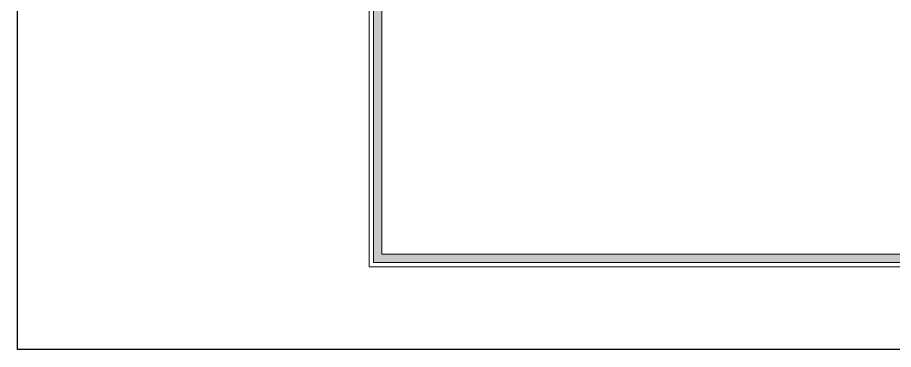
# Model space of a CAD drawing. Header units: millimetres. Extents: x 56222 to 3066687, y -650199 to -121287.
# Drawn here: x 132465.5 to 132770.1, y -185589.3 to -185473.9 of the extents above; entities that cross this region are included whole.
import ezdxf

# ---------------------------------------------------------------- set-up
doc = ezdxf.new("R2010")
doc.units = ezdxf.units.MM
doc.header["$MEASUREMENT"] = 0
doc.linetypes.add('DASHEDX2', pattern=[1.5, 1, -0.5])
doc.layers.add('Dimension', color=10, linetype='DASHEDX2', lineweight=20)
doc.layers.add('TILE', color=14, linetype='Continuous', lineweight=9)

msp = doc.modelspace()

# ---------------------------------------------------------------- hatches: boundary and pattern name
at = {"layer": 'Dimension', "linetype": 'Continuous', "true_color": 0xd39e00}
h = msp.add_hatch(color=42, dxfattribs=at)
h.paths.add_polyline_path([(132589.246, -185259.512), (132589.246, -185559.149), (133014.942, -185559.149), (133014.942, -185259.512)])
h.paths.add_polyline_path([(132592.233, -185262.5), (133011.954, -185262.5), (133011.954, -185556.162), (132592.233, -185556.162)], flags=16)

# ---------------------------------------------------------------- linework, layer by layer
at = {"layer": 'Dimension', "color": 42, "linetype": 'Continuous', "true_color": 0xd39e00}
for points in [[(132587.752, -185258.018), (133016.436, -185258.018), (133016.436, -185560.643), (132587.752, -185560.643)], [(132589.246, -185259.512), (133014.942, -185259.512), (133014.942, -185559.149), (132589.246, -185559.149)], [(132592.233, -185262.5), (133011.954, -185262.5), (133011.954, -185556.162), (132592.233, -185556.162)]]:
    msp.add_lwpolyline(points, close=True, dxfattribs=at)
at = {"layer": 'TILE', "color": 3, "lineweight": 30}
msp.add_lwpolyline([(132465.516, -184996.014), (133892.357, -184996.014), (133892.357, -185589.341), (132465.516, -185589.341)], close=True, dxfattribs=at)

doc.saveas('drawing.dxf')
